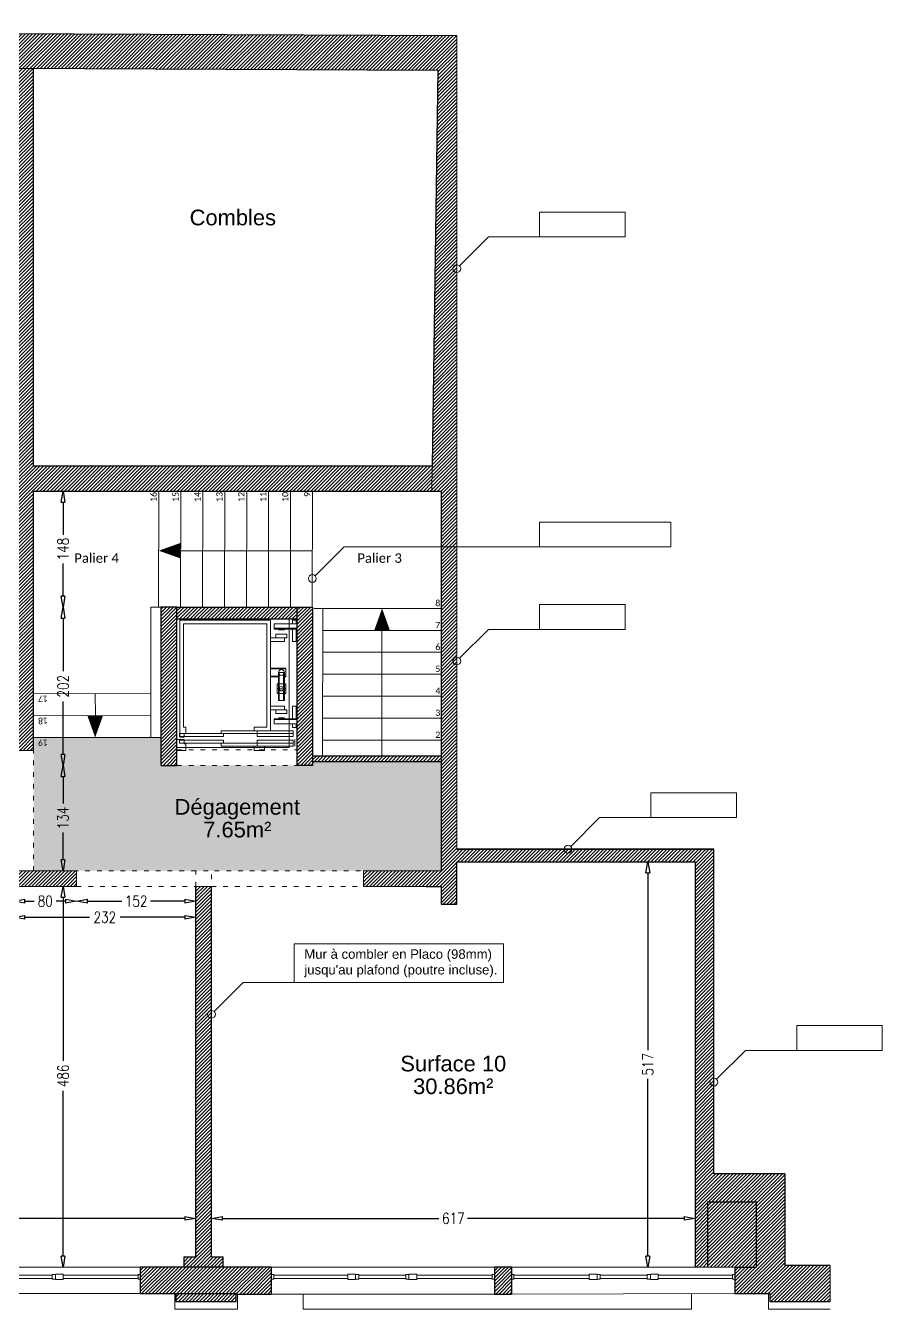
# Model space of a CAD drawing. Header units: millimetres. Extents: x -14819 to 43195, y -10328 to 20814.
# Drawn here: x 8700 to 9793, y 9165 to 10803 of the extents above; entities that cross this region are included whole.
import ezdxf
from ezdxf.enums import TextEntityAlignment as Align

# ---------------------------------------------------------------- set-up
doc = ezdxf.new("R2010")
doc.units = ezdxf.units.MM
doc.header["$PDMODE"] = 3
doc.linetypes.add('ACAD_ISO03W100', pattern=[30, 12, -18])
doc.linetypes.add('Chemin', pattern=[0.5, 0.3, -0.2])
for name, color, linetype, lineweight in [('-SOCNA- Fer- Coffrage', 173, 'Continuous', 25), ('00 - Mise en Sécurité', 30, 'Continuous', 13), ('01 - Gros Oeuvre', 7, 'Continuous', 25), ('05 - Menuiserie', 150, 'Continuous', 5), ('41 - Côtes Intérieures', 71, 'Continuous', 9), ('50 - Signes', 12, 'Continuous', 9), ('59 - TxT', 120, 'Continuous', 0), ('_Texte', 7, 'Continuous', 15), ('Escalier', 8, 'Continuous', 18), ('Lignes', 92, 'Continuous', 9), ('Mur_coupe', 7, 'Continuous', 25), ('Mur_projeté', 8, 'ACAD_ISO03W100', 18), ('Mur_vu', 8, 'Continuous', 18)]:
    doc.layers.add(name, color=color, linetype=linetype, lineweight=lineweight)
doc.layers.add('10 - Hachures', color=7, linetype='Continuous', lineweight=18, true_color=0x646464)
doc.layers.add('90 - Pantone 01', color=7, linetype='Continuous', lineweight=0, true_color=0xefecd6, transparency=0.5)
doc.layers.add('_mur_fantome', color=2, linetype='Continuous', lineweight=0, plot=False)
doc.styles.add('CR_Cot', font='simplex.shx', dxfattribs={"width": 0.8})
doc.styles.add('Legend', font='calibri.ttf')
doc.styles.get("Standard").update_dxf_attribs({"font": 'arial.ttf'})
doc.dimstyles.get("Standard").update_dxf_attribs({"dimtxt": 14, "dimasz": 14, "dimexe": 0.18, "dimexo": 0.0625, "dimgap": 5, "dimtad": 0, "dimtoh": 1, "dimdec": 0, "dimzin": 0, "dimdsep": 46, "dimtxsty": 'CR_Cot', "dimblk": 'CLOSEDBLANK', "dimcen": 0, "dimse1": 1, "dimse2": 1, "dimadec": 0, "dimazin": 0, "dimtfac": 1, "dimtdec": 0, "dimtofl": 0, "dimtmove": 0, "dimatfit": 3, "dimfxl": 1, "dimtolj": 1, "dimtzin": 0, "dimarcsym": 0})
pattern_1 = [(45, (-9186.303, 2754.1285), (-2.24506403, 2.24506403), [])]

# ---------------------------------------------------------------- blocks, each defined once
blk = doc.blocks.new('_ClosedBlank')
at = {"color": 0, "linetype": 'ByBlock', "lineweight": -2}
for p, q in [((-1, 0.17), (0, 0)), ((-1, 0.17), (-1, -0.17)), ((0, 0), (-1, -0.17))]:
    blk.add_line(p, q, dxfattribs=at)
blk = doc.blocks.new('*D762')
at = {"layer": '41 - Côtes Intérieures', "color": 0, "lineweight": -2, "transparency": 16777216}
for p, q in [((8183.6, 9281.1), (8524.1, 9281.1)), ((8903.5, 9281.1), (8562.9, 9281.1))]:
    blk.add_line(p, q, dxfattribs=at)
at = {"layer": 'Defpoints', "color": 0, "transparency": 16777216}
for p in [(8917.5, 9281.1), (8917.5, 9263.4), (8169.6, 9219)]:
    blk.add_point(p, dxfattribs=at)
at = {"layer": '41 - Côtes Intérieures', "color": 0, "lineweight": -2, "transparency": 16777216, "xscale": 14, "yscale": 14, "zscale": 14, "rotation": 180}
blk.add_blockref('_ClosedBlank', (8169.6, 9281.1), dxfattribs=at)
at = {"layer": '41 - Côtes Intérieures', "color": 0, "lineweight": -2, "transparency": 16777216, "xscale": 14, "yscale": 14, "zscale": 14}
blk.add_blockref('_ClosedBlank', (8917.5, 9281.1), dxfattribs=at)
at = {"layer": '41 - Côtes Intérieures', "color": 0, "transparency": 16777216, "insert": (8543.5, 9281.1), "char_height": 14, "attachment_point": 5, "style": 'CR_Cot'}
blk.add_mtext('\\A1;748', dxfattribs=at)
blk = doc.blocks.new('*D763')
at = {"layer": '41 - Côtes Intérieures', "color": 0, "lineweight": -2, "transparency": 16777216}
for p, q in [((8951.5, 9281.1), (9227.6, 9281.1)), ((9540.5, 9281.1), (9264.3, 9281.1))]:
    blk.add_line(p, q, dxfattribs=at)
at = {"layer": 'Defpoints', "color": 0, "transparency": 16777216}
for p in [(9554.5, 9281.1), (8937.5, 9232), (9554.5, 9232)]:
    blk.add_point(p, dxfattribs=at)
at = {"layer": '41 - Côtes Intérieures', "color": 0, "lineweight": -2, "transparency": 16777216, "xscale": 14, "yscale": 14, "zscale": 14, "rotation": 180}
blk.add_blockref('_ClosedBlank', (8937.5, 9281.1), dxfattribs=at)
at = {"layer": '41 - Côtes Intérieures', "color": 0, "lineweight": -2, "transparency": 16777216, "xscale": 14, "yscale": 14, "zscale": 14}
blk.add_blockref('_ClosedBlank', (9554.5, 9281.1), dxfattribs=at)
at = {"layer": '41 - Côtes Intérieures', "color": 0, "transparency": 16777216, "insert": (9246, 9281.1), "char_height": 14, "attachment_point": 5, "style": 'CR_Cot'}
blk.add_mtext('\\A1;617', dxfattribs=at)
blk = doc.blocks.new('*D862')
at = {"layer": '41 - Côtes Intérieures', "color": 0, "lineweight": -2, "transparency": 16777216}
for p, q in [((8748.2, 9690.8), (8748.2, 9482)), ((8748.2, 9233), (8748.2, 9443.8))]:
    blk.add_line(p, q, dxfattribs=at)
at = {"layer": 'Defpoints', "color": 0, "transparency": 16777216}
for p in [(8748.2, 9704.8), (8787.9, 9704.8), (8772.9, 9219)]:
    blk.add_point(p, dxfattribs=at)
at = {"layer": '41 - Côtes Intérieures', "color": 0, "lineweight": -2, "transparency": 16777216, "xscale": 14, "yscale": 14, "zscale": 14}
for p, rotation in [((8748.2, 9704.8), 90), ((8748.2, 9219), 270)]:
    blk.add_blockref('_ClosedBlank', p, dxfattribs=dict(at, rotation=rotation))
at = {"layer": '41 - Côtes Intérieures', "color": 0, "transparency": 16777216, "insert": (8748.2, 9462.9), "char_height": 14, "attachment_point": 5, "rotation": 90, "style": 'CR_Cot'}
blk.add_mtext('\\A1;486', dxfattribs=at)
blk = doc.blocks.new('*D881')
at = {"layer": '41 - Côtes Intérieures', "color": 0, "lineweight": -2, "transparency": 16777216}
for p, q in [((8699.4, 9665.4), (8782, 9665.4)), ((8903.5, 9665.4), (8820.8, 9665.4))]:
    blk.add_line(p, q, dxfattribs=at)
at = {"layer": 'Defpoints', "color": 0, "transparency": 16777216}
for p in [(8685.4, 9704.8), (8917.5, 9704.8), (8917.5, 9665.4)]:
    blk.add_point(p, dxfattribs=at)
at = {"layer": '41 - Côtes Intérieures', "color": 0, "lineweight": -2, "transparency": 16777216, "xscale": 14, "yscale": 14, "zscale": 14, "rotation": 180}
blk.add_blockref('_ClosedBlank', (8685.4, 9665.4), dxfattribs=at)
at = {"layer": '41 - Côtes Intérieures', "color": 0, "lineweight": -2, "transparency": 16777216, "xscale": 14, "yscale": 14, "zscale": 14}
blk.add_blockref('_ClosedBlank', (8917.5, 9665.4), dxfattribs=at)
at = {"layer": '41 - Côtes Intérieures', "color": 0, "transparency": 16777216, "insert": (8801.4, 9665.4), "char_height": 14, "attachment_point": 5, "style": 'CR_Cot'}
blk.add_mtext('\\A1;232', dxfattribs=at)
blk = doc.blocks.new('*D885')
at = {"layer": '41 - Côtes Intérieures', "color": 0, "lineweight": -2, "transparency": 16777216}
for p, q in [((8699.4, 9685.9), (8711.4, 9685.9)), ((8751.4, 9685.9), (8739.5, 9685.9))]:
    blk.add_line(p, q, dxfattribs=at)
at = {"layer": 'Defpoints', "color": 0, "transparency": 16777216}
for p in [(8685.4, 9704.8), (8765.4, 9704.8), (8765.4, 9685.9)]:
    blk.add_point(p, dxfattribs=at)
at = {"layer": '41 - Côtes Intérieures', "color": 0, "lineweight": -2, "transparency": 16777216, "xscale": 14, "yscale": 14, "zscale": 14, "rotation": 180}
blk.add_blockref('_ClosedBlank', (8685.4, 9685.9), dxfattribs=at)
at = {"layer": '41 - Côtes Intérieures', "color": 0, "lineweight": -2, "transparency": 16777216, "xscale": 14, "yscale": 14, "zscale": 14}
blk.add_blockref('_ClosedBlank', (8765.4, 9685.9), dxfattribs=at)
at = {"layer": '41 - Côtes Intérieures', "color": 0, "transparency": 16777216, "insert": (8725.4, 9685.9), "char_height": 14, "attachment_point": 5, "style": 'CR_Cot'}
blk.add_mtext('\\A1;80', dxfattribs=at)
blk = doc.blocks.new('*D886')
at = {"layer": '41 - Côtes Intérieures', "color": 0, "lineweight": -2, "transparency": 16777216}
for p, q in [((8779.4, 9685.9), (8823.1, 9685.9)), ((8903.5, 9685.9), (8859.8, 9685.9))]:
    blk.add_line(p, q, dxfattribs=at)
at = {"layer": 'Defpoints', "color": 0, "transparency": 16777216}
for p in [(8765.4, 9704.8), (8917.5, 9704.8), (8917.5, 9685.9)]:
    blk.add_point(p, dxfattribs=at)
at = {"layer": '41 - Côtes Intérieures', "color": 0, "lineweight": -2, "transparency": 16777216, "xscale": 14, "yscale": 14, "zscale": 14, "rotation": 180}
blk.add_blockref('_ClosedBlank', (8765.4, 9685.9), dxfattribs=at)
at = {"layer": '41 - Côtes Intérieures', "color": 0, "lineweight": -2, "transparency": 16777216, "xscale": 14, "yscale": 14, "zscale": 14}
blk.add_blockref('_ClosedBlank', (8917.5, 9685.9), dxfattribs=at)
at = {"layer": '41 - Côtes Intérieures', "color": 0, "transparency": 16777216, "insert": (8841.4, 9685.9), "char_height": 14, "attachment_point": 5, "style": 'CR_Cot'}
blk.add_mtext('\\A1;152', dxfattribs=at)
blk = doc.blocks.new('*D894')
at = {"layer": '41 - Côtes Intérieures', "color": 0, "lineweight": -2, "transparency": 16777216}
for p, q in [((8748.2, 10047.2), (8748.2, 9979.6)), ((8748.2, 9873.2), (8748.2, 9940.8))]:
    blk.add_line(p, q, dxfattribs=at)
at = {"layer": 'Defpoints', "color": 0, "transparency": 16777216}
for p in [(8773.8, 10061.2, 195), (8748.2, 9859.2), (8773.8, 9859.2, 195)]:
    blk.add_point(p, dxfattribs=at)
at = {"layer": '41 - Côtes Intérieures', "color": 0, "lineweight": -2, "transparency": 16777216, "xscale": 14, "yscale": 14, "zscale": 14}
for p, rotation in [((8748.2, 10061.2), 90), ((8748.2, 9859.2), 270)]:
    blk.add_blockref('_ClosedBlank', p, dxfattribs=dict(at, rotation=rotation))
at = {"layer": '41 - Côtes Intérieures', "color": 0, "transparency": 16777216, "insert": (8748.2, 9960.2), "char_height": 14, "attachment_point": 5, "rotation": 90, "style": 'CR_Cot'}
blk.add_mtext('\\A1;202', dxfattribs=at)
blk = doc.blocks.new('*D895')
at = {"layer": '41 - Côtes Intérieures', "color": 0, "lineweight": -2, "transparency": 16777216}
for p, q in [((8748.2, 10195.2), (8748.2, 10153.5)), ((8748.2, 10075.2), (8748.2, 10116.8))]:
    blk.add_line(p, q, dxfattribs=at)
at = {"layer": 'Defpoints', "color": 0, "transparency": 16777216}
for p in [(8748.2, 10209.2), (8774.3, 10209.2, 18631.4), (8773.8, 10061.2, 195)]:
    blk.add_point(p, dxfattribs=at)
at = {"layer": '41 - Côtes Intérieures', "color": 0, "lineweight": -2, "transparency": 16777216, "xscale": 14, "yscale": 14, "zscale": 14}
for p, rotation in [((8748.2, 10209.2), 90), ((8748.2, 10061.2), 270)]:
    blk.add_blockref('_ClosedBlank', p, dxfattribs=dict(at, rotation=rotation))
at = {"layer": '41 - Côtes Intérieures', "color": 0, "transparency": 16777216, "insert": (8748.2, 10135.2), "char_height": 14, "attachment_point": 5, "rotation": 90, "style": 'CR_Cot'}
blk.add_mtext('\\A1;148', dxfattribs=at)
blk = doc.blocks.new('*D897')
at = {"layer": '41 - Côtes Intérieures', "color": 0, "lineweight": -2, "transparency": 16777216}
for p, q in [((9494.2, 9722.1), (9494.2, 9495.9)), ((9494.2, 9233), (9494.2, 9459.2))]:
    blk.add_line(p, q, dxfattribs=at)
at = {"layer": 'Defpoints', "color": 0, "transparency": 16777216}
for p in [(9494.2, 9736.1), (9554.5, 9736.1), (9554.5, 9219)]:
    blk.add_point(p, dxfattribs=at)
at = {"layer": '41 - Côtes Intérieures', "color": 0, "lineweight": -2, "transparency": 16777216, "xscale": 14, "yscale": 14, "zscale": 14}
for p, rotation in [((9494.2, 9736.1), 90), ((9494.2, 9219), 270)]:
    blk.add_blockref('_ClosedBlank', p, dxfattribs=dict(at, rotation=rotation))
at = {"layer": '41 - Côtes Intérieures', "color": 0, "transparency": 16777216, "insert": (9494.2, 9477.6), "char_height": 14, "attachment_point": 5, "rotation": 90, "style": 'CR_Cot'}
blk.add_mtext('\\A1;517', dxfattribs=at)
blk = doc.blocks.new('*D900')
at = {"layer": '41 - Côtes Intérieures', "color": 0, "lineweight": -2, "transparency": 16777216}
for p, q in [((8748.2, 9845.2), (8748.2, 9810.6)), ((8748.2, 9738.8), (8748.2, 9773.4))]:
    blk.add_line(p, q, dxfattribs=at)
at = {"layer": 'Defpoints', "color": 0, "transparency": 16777216}
for p in [(8773.8, 9859.2, 195), (8748.2, 9724.8), (8765.4, 9724.8, -195)]:
    blk.add_point(p, dxfattribs=at)
at = {"layer": '41 - Côtes Intérieures', "color": 0, "lineweight": -2, "transparency": 16777216, "xscale": 14, "yscale": 14, "zscale": 14}
for p, rotation in [((8748.2, 9859.2), 90), ((8748.2, 9724.8), 270)]:
    blk.add_blockref('_ClosedBlank', p, dxfattribs=dict(at, rotation=rotation))
at = {"layer": '41 - Côtes Intérieures', "color": 0, "transparency": 16777216, "insert": (8748.2, 9792), "char_height": 14, "attachment_point": 5, "rotation": 90, "style": 'CR_Cot'}
blk.add_mtext('\\A1;134', dxfattribs=at)

msp = doc.modelspace()

# ---------------------------------------------------------------- hatches: boundary and pattern name
at = {"layer": '10 - Hachures', "lineweight": 18}
h = msp.add_hatch(dxfattribs=at)
h.set_pattern_fill('ANSI31', color=256)
h.paths.add_polyline_path([(6537.4, 10803.15), (6605.48, 10758.82), (9226.44, 10746.19), (9218.96, 10240.83), (9218.66, 10209.17), (9230.44, 10209.17), (9230.44, 9724.78), (9131.36, 9724.78), (9131.36, 9704.78), (9250.26, 9704.78), (9250.44, 9732.23), (9250.44, 9752.23), (9250.44, 10790.01)])
h = msp.add_hatch(dxfattribs=at)
h.set_pattern_fill('ANSI31', color=256)
h.paths.add_polyline_path([(8937.46, 9704.78), (8917.46, 9704.78), (8917.46, 9232.03), (8902.46, 9232.03), (8902.46, 9219.03), (8952.46, 9219.03), (8952.46, 9232.03), (8937.46, 9232.03)])
h.paths.add_polyline_path([(8685.44, 9878.28), (8710.44, 9878.28), (8710.44, 10209.17), (9218.66, 10209.17), (9218.96, 10240.83), (8710.44, 10240.83), (8710.44, 10748.65), (8685.44, 10748.8)])
h.paths.add_polyline_path([(8715.44, 9724.78), (8685.44, 9724.52), (8685.44, 9704.78), (8765.44, 9704.78), (8765.44, 9724.78)])
h = msp.add_hatch(dxfattribs=at)
h.set_pattern_fill('ANSI31', color=256)
h.paths.add_polyline_path([(9046.44, 10061.16), (9046.44, 9859.16), (9066.44, 9859.16), (9066.44, 10061.16)])
h.paths.add_polyline_path([(8893.44, 9859.16), (8893.44, 10061.16), (8873.44, 10061.16), (8873.44, 9859.16)])
h = msp.add_hatch(dxfattribs=at)
h.set_pattern_fill('ANSI31', color=256)
h.paths.add_polyline_path([(9046.44, 10061.16), (8893.44, 10061.16), (8893.44, 10047.81), (9046.44, 10047.81)])
h.paths.add_polyline_path([(9046.44, 10047.81), (8893.44, 10047.81), (8893.44, 10046.16), (9036.44, 10046.16), (9046.44, 10046.16)])
h = msp.add_hatch(dxfattribs=at)
h.set_pattern_fill('ANSI31', color=256)
h.set_pattern_definition([(45, (41.0176, -3.266), (-2.245064, 2.245064), [])])
h.paths.add_polyline_path([(9230.44, 9871.16), (9080.17, 9871.16), (9080.17, 9871.15), (9066.44, 9871.15), (9066.44, 9864.16), (9230.44, 9864.16)])
h = msp.add_hatch(dxfattribs=at)
h.set_pattern_fill('ANSI31', color=256)
h.paths.add_polyline_path([(9250.44, 9752.23), (9250.44, 9736.09), (9554.46, 9736.09), (9554.46, 9219.03), (9570.46, 9219.03), (9570.46, 9302.01), (9632.83, 9302.01), (9632.83, 9219.03), (9604.99, 9219.03), (9605.05, 9185.03), (9649.73, 9185.03), (9649.73, 9175.03), (9726.73, 9175.03), (9726.73, 9221.03), (9668.83, 9221.03), (9668.83, 9338.01), (9578.46, 9338.01), (9578.46, 9752.23)])
h = msp.add_hatch(dxfattribs=at)
h.set_pattern_fill('ANSI31', color=256)
h.paths.add_polyline_path([(9230.44, 9704.78), (9250.44, 9704.78), (9250.44, 9682.17), (9230.44, 9682.17)])
h = msp.add_hatch(dxfattribs=at)
h.set_pattern_fill('ANSI31', color=256)
h.paths.add_polyline_path([(9632.83, 9302.01), (9570.46, 9302.01), (9570.46, 9219.03), (9632.83, 9219.03)])
h = msp.add_hatch(dxfattribs=at)
h.set_pattern_fill('ANSI31', color=256)
h.paths.add_polyline_path([(8208.6, 9185.03), (8253.34, 9185.03), (8253.34, 9219.03), (8084.75, 9219.03), (8084.75, 9185.03), (8131.6, 9184.53), (8131.6, 9185.03)])
h.paths.add_polyline_path([(8846.93, 9219.03), (8846.93, 9185.03), (8892.09, 9185.03), (8969.09, 9185.03), (9013.83, 9184.53), (9013.83, 9219.03)])
at = {"layer": '10 - Hachures'}
h = msp.add_hatch(dxfattribs=at)
h.set_pattern_fill('ANSI31', color=256, style=0)
h.set_pattern_definition(pattern_1)
h.paths.add_polyline_path([(8539.34, 9219.03), (8539.34, 9185.03), (8561.34, 9185.03), (8561.34, 9219.03)])
h.paths.add_polyline_path([(9320.41, 9219.03), (9298.41, 9219.03), (9298.41, 9184.53), (9320.41, 9184.53), (9320.41, 9205.03)])
h = msp.add_hatch(dxfattribs=at)
h.set_pattern_fill('ANSI31', color=256, style=0)
h.set_pattern_definition(pattern_1)
h.paths.add_polyline_path([(8892.09, 9185.03), (8892.09, 9175.03), (8969.09, 9175.03), (8969.09, 9185.03)], flags=0)
at = {"layer": '90 - Pantone 01'}
h = msp.add_hatch(color=256, dxfattribs=at)
h.dxf.hatch_style = 1
h.paths.add_polyline_path([(8710.44, 9894.91), (8710.44, 9724.78), (9230.44, 9724.78), (9230.44, 9864.16), (9066.44, 9864.16), (9066.44, 9859.16), (8873.44, 9859.16), (8873.44, 9894.61)])

# ---------------------------------------------------------------- linework, layer by layer
at = {"layer": '-SOCNA- Fer- Coffrage', "color": 4, "ltscale": 1.5}
for p, q in [((8873.44, 9859.16, 195), (8873.44, 10061.16, 195)), ((8893.44, 10061.16, 195), (8873.44, 10061.16, 195)), ((8893.44, 9859.16, 195), (8893.44, 10061.16, 195)), ((9046.44, 10061.16, 195), (9046.44, 9859.16, 195)), ((9046.44, 10061.16, 195), (9066.44, 10061.16, 195)), ((9066.44, 10061.16, 195), (9066.44, 9859.16, 195)), ((8873.44, 9859.16, 195), (8893.44, 9859.16, 195)), ((9066.44, 9859.16, 195), (9046.44, 9859.16, 195))]:
    msp.add_line(p, q, dxfattribs=at)
at = {"layer": '-SOCNA- Fer- Coffrage', "color": 2, "ltscale": 1.5}
for p, q in [((8893.44, 10061.16, 195), (9046.44, 10061.16, 195)), ((8893.44, 10046.16, 195), (9046.44, 10046.16, 195))]:
    msp.add_line(p, q, dxfattribs=at)
at = {"layer": '00 - Mise en Sécurité'}
for points, elevation in [([(9465.33, 10565.21), (9356.12, 10565.21), (9356.12, 10533.53), (9465.33, 10533.53)], 195), ([(9523.57, 10169.7), (9356.12, 10169.7), (9356.12, 10138.01), (9523.57, 10138.01)], -169.1), ([(9465.33, 10064.42), (9356.12, 10064.42), (9356.12, 10032.73), (9465.33, 10032.73)], 195), ([(9607.19, 9824.31), (9497.98, 9824.31), (9497.98, 9792.62), (9607.19, 9792.62)], 195), ([(9793.34, 9527.1), (9684.14, 9527.1), (9684.14, 9495.41), (9793.34, 9495.41)], 195)]:
    msp.add_lwpolyline(points, close=True, dxfattribs=dict(at, elevation=elevation))
at = {"layer": '00 - Mise en Sécurité', "linetype": 'Continuous'}
for points, elevation in [([(9290.84, 10533.53), (9253.98, 10496.67)], 195), ([(9356.12, 10533.53), (9290.84, 10533.53)], 195), ([(9106.56, 10138.01), (9069.7, 10101.15)], -169.1), ([(9171.84, 10138.01), (9106.56, 10138.01)], -169.1), ([(9290.84, 10032.73), (9253.98, 9995.87)], 195), ([(9290.84, 10032.73), (9253.98, 9995.87)], 195), ([(9356.12, 10032.73), (9290.84, 10032.73)], 195), ([(9356.12, 10032.73), (9290.84, 10032.73)], 195), ([(9432.7, 9792.62), (9395.84, 9755.76)], 195), ([(9432.7, 9792.62), (9395.84, 9755.76)], 195), ([(9497.98, 9792.62), (9432.7, 9792.62)], 195), ([(9497.98, 9792.62), (9432.7, 9792.62)], 195), ([(9618.85, 9495.41), (9581.99, 9458.56)], 195), ([(9618.85, 9495.41), (9581.99, 9458.56)], 195), ([(9684.14, 9495.41), (9618.85, 9495.41)], 195), ([(9684.14, 9495.41), (9618.85, 9495.41)], 195)]:
    msp.add_lwpolyline(points, dxfattribs=dict(at, elevation=elevation))
at = {"layer": '00 - Mise en Sécurité', "elevation": -169.1}
msp.add_lwpolyline([(9171.84, 10138.01), (9356.12, 10138.01)], dxfattribs=at)
at = {"layer": '00 - Mise en Sécurité'}
msp.add_lwpolyline([(9309.89, 9631.26), (9043.14, 9631.26), (9043.14, 9581.93), (9309.89, 9581.93)], close=True, dxfattribs=at)
at = {"layer": '00 - Mise en Sécurité', "linetype": 'Continuous'}
for points in [[(8977.85, 9581.93), (8940.99, 9545.07)], [(9043.14, 9581.93), (8977.85, 9581.93)]]:
    msp.add_lwpolyline(points, dxfattribs=at)
for centre in [(9250.44, 10493.13, 195), (9066.17, 10097.62, -169.1), (9250.44, 9992.33, 195), (9250.44, 9992.33, 195), (9392.3, 9752.23, 195), (9392.3, 9752.23, 195), (8937.46, 9541.53), (9578.46, 9455.02, 195), (9578.46, 9455.02, 195)]:
    msp.add_circle(centre, 5, dxfattribs=at)
at = {"layer": '01 - Gros Oeuvre'}
for p, q in [((8710.44, 10240.83, 27069.8), (8710.44, 10432.61, 26582.3)), ((8710.44, 9878.28, 27069.8), (8710.44, 10209.17, -266.6)), ((9320.41, 9219.03, 195), (9298.41, 9219.03, 195)), ((9298.41, 9219.03, 195), (9298.41, 9184.53, 195)), ((8892.09, 9184.53, 195), (8892.09, 9185.03, 195)), ((8892.09, 9185.03, 195), (8892.09, 9175.03, 195)), ((8892.09, 9185.03, 195), (8969.09, 9185.03, 195)), ((8892.09, 9175.03, 195), (8969.09, 9175.03, 195)), ((8969.09, 9184.53, 195), (8969.09, 9185.03, 195)), ((8969.09, 9175.03, 195), (8969.09, 9185.03, 195)), ((8969.09, 9184.53, 195), (9013.83, 9184.53, 195)), ((9298.41, 9184.53, 195), (9320.41, 9184.53, 195)), ((9604.99, 9185.03, 195), (9649.73, 9185.03, 195)), ((9649.73, 9185.03, 195), (9649.73, 9175.03, 195)), ((9649.73, 9175.03, 195), (9726.73, 9175.03, 195))]:
    msp.add_line(p, q, dxfattribs=at)
at = {"layer": '05 - Menuiserie'}
for p, q in [((8674.34, 9208.53, 195), (8734.34, 9208.53, 195)), ((8734.34, 9208.53, 195), (8734.34, 9204.53, 195)), ((8748.34, 9208.53, 195), (8843.93, 9208.53, 195)), ((8748.34, 9208.53, 195), (8748.34, 9204.53, 195)), ((8846.93, 9209.53, 195), (8843.93, 9209.53, 195)), ((8843.93, 9209.53, 195), (8843.93, 9203.53, 195)), ((8843.93, 9208.53, 195), (8843.93, 9204.53, 195)), ((8846.93, 9209.53, 195), (8846.93, 9203.53, 195)), ((9016.83, 9208.53, 195), (9111.41, 9208.53, 195)), ((9016.83, 9208.53, 195), (9016.83, 9204.53, 195)), ((9111.41, 9208.53, 195), (9111.41, 9204.53, 195)), ((9125.41, 9208.53, 195), (9185.41, 9208.53, 195)), ((9125.41, 9208.53, 195), (9125.41, 9204.53, 195)), ((9185.41, 9208.53, 195), (9185.41, 9204.53, 195)), ((9199.41, 9208.53, 195), (9295.41, 9208.53, 195)), ((9199.41, 9208.53, 195), (9199.41, 9204.53, 195)), ((9298.41, 9209.53, 195), (9295.41, 9209.53, 195)), ((9295.41, 9209.53, 195), (9295.41, 9203.53, 195)), ((9295.41, 9208.53, 195), (9295.41, 9204.53, 195)), ((9298.41, 9209.53, 195), (9298.41, 9203.53, 195)), ((9323.41, 9208.53, 195), (9419.41, 9208.53, 195)), ((9323.41, 9208.53, 195), (9323.41, 9204.53, 195)), ((9419.41, 9208.53, 195), (9419.41, 9204.53, 195)), ((9433.41, 9208.53, 195), (9493.41, 9208.53, 195)), ((9433.41, 9208.53, 195), (9433.41, 9204.53, 195)), ((9493.41, 9208.53, 195), (9493.41, 9204.53, 195)), ((9507.41, 9208.53, 195), (9601.99, 9208.53, 195)), ((9507.41, 9208.53, 195), (9507.41, 9204.53, 195)), ((9604.99, 9209.53, 195), (9601.99, 9209.53, 195)), ((9601.99, 9209.53, 195), (9601.99, 9203.53, 195)), ((9601.99, 9208.53, 195), (9601.99, 9204.53, 195)), ((9604.99, 9209.53, 195), (9604.99, 9203.53, 195)), ((8734.34, 9204.53, 195), (8674.34, 9204.53, 195)), ((8843.93, 9204.53, 195), (8748.34, 9204.53, 195)), ((8843.93, 9203.53, 195), (8846.93, 9203.53, 195)), ((9111.41, 9204.53, 195), (9016.83, 9204.53, 195)), ((9185.41, 9204.53, 195), (9125.41, 9204.53, 195)), ((9295.41, 9204.53, 195), (9199.41, 9204.53, 195)), ((9295.41, 9203.53, 195), (9298.41, 9203.53, 195)), ((9419.41, 9204.53, 195), (9323.41, 9204.53, 195)), ((9493.41, 9204.53, 195), (9433.41, 9204.53, 195)), ((9601.99, 9204.53, 195), (9507.41, 9204.53, 195)), ((9601.99, 9203.53, 195), (9604.99, 9203.53, 195))]:
    msp.add_line(p, q, dxfattribs=at)
at = {"layer": '05 - Menuiserie', "extrusion": (0, 0, -1)}
for p, q in [((8734.34, 9209.53, 195), (8738.34, 9209.53, 195)), ((8734.34, 9209.53, 195), (8734.34, 9203.53, 195)), ((8738.34, 9210.03, 195), (8748.34, 9210.03, 195)), ((8738.34, 9210.03, 195), (8738.34, 9203.03, 195)), ((8738.34, 9209.53, 195), (8738.34, 9203.53, 195)), ((8748.34, 9210.03, 195), (8748.34, 9203.03, 195)), ((9013.83, 9209.53, 195), (9016.83, 9209.53, 195)), ((9013.83, 9209.53, 195), (9013.83, 9203.53, 195)), ((9016.83, 9209.53, 195), (9016.83, 9203.53, 195)), ((9111.41, 9210.03, 195), (9121.41, 9210.03, 195)), ((9111.41, 9210.03, 195), (9111.41, 9203.03, 195)), ((9121.41, 9210.03, 195), (9121.41, 9203.03, 195)), ((9121.41, 9209.53, 195), (9125.41, 9209.53, 195)), ((9121.41, 9209.53, 195), (9121.41, 9203.53, 195)), ((9125.41, 9209.53, 195), (9125.41, 9203.53, 195)), ((9185.41, 9209.53, 195), (9189.41, 9209.53, 195)), ((9185.41, 9209.53, 195), (9185.41, 9203.53, 195)), ((9189.41, 9210.03, 195), (9199.41, 9210.03, 195)), ((9189.41, 9210.03, 195), (9189.41, 9203.03, 195)), ((9189.41, 9209.53, 195), (9189.41, 9203.53, 195)), ((9199.41, 9210.03, 195), (9199.41, 9203.03, 195)), ((9320.41, 9209.53, 195), (9323.41, 9209.53, 195)), ((9320.41, 9209.53, 195), (9320.41, 9203.53, 195)), ((9323.41, 9209.53, 195), (9323.41, 9203.53, 195)), ((9419.41, 9210.03, 195), (9429.41, 9210.03, 195)), ((9419.41, 9210.03, 195), (9419.41, 9203.03, 195)), ((9429.41, 9210.03, 195), (9429.41, 9203.03, 195)), ((9429.41, 9209.53, 195), (9433.41, 9209.53, 195)), ((9429.41, 9209.53, 195), (9429.41, 9203.53, 195)), ((9433.41, 9209.53, 195), (9433.41, 9203.53, 195)), ((9493.41, 9209.53, 195), (9497.41, 9209.53, 195)), ((9493.41, 9209.53, 195), (9493.41, 9203.53, 195)), ((9497.41, 9210.03, 195), (9507.41, 9210.03, 195)), ((9497.41, 9210.03, 195), (9497.41, 9203.03, 195)), ((9497.41, 9209.53, 195), (9497.41, 9203.53, 195)), ((9507.41, 9210.03, 195), (9507.41, 9203.03, 195)), ((8738.34, 9203.53, 195), (8734.34, 9203.53, 195)), ((8748.34, 9203.03, 195), (8738.34, 9203.03, 195)), ((9016.83, 9203.53, 195), (9013.83, 9203.53, 195)), ((9121.41, 9203.03, 195), (9111.41, 9203.03, 195)), ((9125.41, 9203.53, 195), (9121.41, 9203.53, 195)), ((9189.41, 9203.53, 195), (9185.41, 9203.53, 195)), ((9199.41, 9203.03, 195), (9189.41, 9203.03, 195)), ((9323.41, 9203.53, 195), (9320.41, 9203.53, 195)), ((9429.41, 9203.03, 195), (9419.41, 9203.03, 195)), ((9433.41, 9203.53, 195), (9429.41, 9203.53, 195)), ((9497.41, 9203.53, 195), (9493.41, 9203.53, 195)), ((9507.41, 9203.03, 195), (9497.41, 9203.03, 195))]:
    msp.add_line(p, q, dxfattribs=at)
at = {"layer": '10 - Hachures', "lineweight": 18}
msp.add_lwpolyline([(9218.96, 10240.83), (9218.66, 10209.17)], dxfattribs=at)
at = {"layer": '50 - Signes'}
for p, q in [((9040.82, 10044.41, 195), (9046.44, 10044.41, 195)), ((9040.82, 10039.73, 195), (9040.82, 10044.41, 195)), ((9045.5, 10039.73, 195), (9045.5, 10044.41, 195)), ((9046.44, 10039.73, 195), (9017.38, 10039.73, 195)), ((9017.38, 10039.73, 195), (9017.38, 10033.16, 195)), ((9046.44, 10034.1, 195), (9017.38, 10034.1, 195)), ((9046.44, 10033.16, 195), (9017.38, 10033.16, 195)), ((9030.46, 10032.23, 195), (9022.96, 10032.23, 195)), ((9040.82, 10017.23, 195), (9040.82, 10033.16, 195)), ((9045.5, 10017.23, 195), (9045.5, 10033.16, 195)), ((9040.82, 10017.23, 195), (9046.44, 10017.23, 195)), ((9032.33, 9983.41, 195), (9012.69, 9983.41, 195)), ((9032.33, 9982.48, 195), (9012.69, 9982.48, 195)), ((9022.96, 9942.16, 195), (9022.96, 9977.79, 195)), ((9030.46, 9977.79, 195), (9022.96, 9977.79, 195)), ((9023.9, 9942.16, 195), (9023.9, 9977.79, 195)), ((9029.52, 9942.16, 195), (9029.52, 9977.79, 195)), ((9030.46, 9942.16, 195), (9030.46, 9977.79, 195)), ((9032.33, 9983.41, 195), (9032.33, 9972.16, 195)), ((9022.96, 9973.1, 195), (9012.69, 9973.1, 195)), ((9022.96, 9972.16, 195), (9012.69, 9972.16, 195)), ((9021.08, 9963.12, 195), (9021.08, 9950.93, 195)), ((9021.08, 9963.12, 195), (9032.33, 9963.12, 195)), ((9032.33, 9973.1, 195), (9030.46, 9973.1, 195)), ((9032.33, 9972.16, 195), (9030.46, 9972.16, 195)), ((9032.33, 9963.12, 195), (9032.33, 9950.93, 195)), ((9021.08, 9957.02, 195), (9032.33, 9957.02, 195)), ((9021.08, 9950.93, 195), (9032.33, 9950.93, 195)), ((9026.71, 9942.16, 195), (9022.96, 9942.16, 195)), ((9026.71, 9942.16, 195), (9030.46, 9942.16, 195)), ((9040.82, 9934.66, 195), (9046.44, 9934.66, 195)), ((9040.82, 9934.66, 195), (9040.82, 9918.73, 195)), ((9045.5, 9934.66, 195), (9045.5, 9918.73, 195)), ((9046.44, 9918.73, 195), (9017.38, 9918.73, 195)), ((9017.38, 9912.16, 195), (9017.38, 9918.73, 195)), ((9046.44, 9917.79, 195), (9017.38, 9917.79, 195)), ((9046.44, 9912.16, 195), (9017.38, 9912.16, 195)), ((9030.46, 9919.66, 195), (9022.96, 9919.66, 195)), ((9040.82, 9912.16, 195), (9040.82, 9907.48, 195)), ((9045.5, 9912.16, 195), (9045.5, 9907.48, 195)), ((8897.19, 9895.04, 195), (8902.82, 9895.04, 195)), ((8902.82, 9895.04, 195), (8902.82, 9899.73, 195)), ((8902.82, 9899.73, 195), (8904.69, 9899.73, 195)), ((8904.69, 9908.16, 195), (8904.69, 9899.73, 195)), ((8992.07, 9908.16, 195), (8992.07, 9903.48, 195)), ((9040.82, 9907.48, 195), (9046.44, 9907.48, 195)), ((9043.63, 9892.23, 195), (9043.63, 9883.79, 195))]:
    msp.add_line(p, q, dxfattribs=at)
at = {"layer": '50 - Signes', "flags": 128}
for points, elevation in [([(8898.24, 10133.18, 20, 0, 0), (8870.24, 10133.17, 0, 0, 0)], -169.1), ([(9155.13, 10031.48, 20, 0, 0), (9155.12, 10059.48, 0, 0, 0)], 415.9), ([(8789.08, 9922.76, 20, 0, 0), (8789.09, 9894.76, 0, 0, 0)], 27069.8)]:
    msp.add_lwpolyline(points, format="xyseb", dxfattribs=dict(at, elevation=elevation))
for points, elevation in [([(9066.24, 10132.8), (8898.24, 10132.83)], -169.1), ([(9154.96, 10031.49), (9154.96, 9871.16)], 415.9), ([(8789.09, 9950.76), (8789.43, 9922.76)], 27069.8)]:
    msp.add_lwpolyline(points, dxfattribs=dict(at, elevation=elevation))
at = {"layer": '50 - Signes', "elevation": 195}
for points in [[(8893.44, 10046.16), (9036.44, 10046.16), (9036.44, 9881.79), (8893.44, 9881.79)], [(9019.68, 10026.6), (9033.74, 10026.6), (9033.74, 10021.91), (9019.68, 10021.91)], [(9012.69, 10021.91), (9030.46, 10021.91), (9030.46, 10017.23), (9012.69, 10017.23)], [(9012.69, 9929.98), (9030.46, 9929.98), (9030.46, 9934.66), (9012.69, 9934.66)], [(9019.68, 9925.29), (9033.74, 9925.29), (9033.74, 9929.98), (9019.68, 9929.98)], [(8896.75, 9899.73), (8952.69, 9899.73), (8952.69, 9895.98), (8896.75, 9895.98)], [(8949.88, 9903.48), (8995.82, 9903.48), (8995.82, 9899.73), (8949.88, 9899.73)], [(8995.82, 9903.48), (9041.75, 9903.48), (9041.75, 9899.73), (8995.82, 9899.73)], [(8995.82, 9899.73), (9041.75, 9899.73), (9041.75, 9895.98), (8995.82, 9895.98)], [(8896.75, 9887.54), (8952.69, 9887.54), (8952.69, 9891.29), (8896.75, 9891.29)], [(8949.88, 9883.79), (8995.82, 9883.79), (8995.82, 9887.54), (8949.88, 9887.54)], [(8992.07, 9883.79), (9005.19, 9883.79), (9005.19, 9878.16), (8992.07, 9878.16)], [(8995.82, 9887.54), (9041.75, 9887.54), (9041.75, 9891.29), (8995.82, 9891.29)], [(8995.82, 9883.79), (9041.75, 9883.79), (9041.75, 9887.54), (8995.82, 9887.54)]]:
    msp.add_lwpolyline(points, close=True, dxfattribs=at)
for points in [[(8897.19, 9895.04), (8897.19, 9903.48), (8897.19, 10044.41), (9012.69, 10044.41), (9012.69, 9903.48), (8992.07, 9903.48)], [(8904.69, 9908.16), (8901.88, 9908.16), (8901.88, 10039.73), (9008, 10039.73), (9008, 9908.16), (8992.07, 9908.16)], [(8902.82, 9892.23), (8902.82, 9886.6), (8904.69, 9886.6), (8904.69, 9878.16), (8893.44, 9878.16), (8893.44, 9892.23), (8902.82, 9892.23)]]:
    msp.add_lwpolyline(points, dxfattribs=at)
at = {"layer": '50 - Signes'}
for centre, radius in [((9026.71, 9977.79, 195), 3.75), ((9026.71, 9957.02, 195), 2.81)]:
    msp.add_circle(centre, radius, dxfattribs=at)
at = {"layer": '_mur_fantome'}
msp.add_line((9250.44, 10790.01, 195), (9250.44, 9752.23, 195), dxfattribs=at)
at = {"layer": 'Escalier', "flags": 128}
for points, elevation in [([(8870.38, 10209.17), (8870.1, 10061.16)], -169.1), ([(8898.38, 10209.17), (8898.1, 10061.16)], -169.1), ([(8926.38, 10209.17), (8926.1, 10061.16)], -169.1), ([(8954.38, 10209.17), (8954.1, 10061.16)], -169.1), ([(8982.38, 10209.17), (8982.1, 10061.16)], -169.1), ([(9010.38, 10209.17), (9010.1, 10061.16)], -169.1), ([(9038.38, 10209.17), (9038.1, 10061.16)], -169.1), ([(9066.38, 10209.17), (9066.1, 10061.16)], -169.1), ([(9068.57, 10059.47), (9230.44, 10059.5)], 415.9), ([(9079.47, 10031.47), (9230.45, 10031.5)], 415.9), ([(9079.42, 10003.47), (9230.45, 10003.5)], 415.9), ([(9079.37, 9975.47), (9230.45, 9975.5)], 415.9), ([(8710.44, 9950.91), (8860.31, 9950.61)], 27069.8), ([(9079.32, 9947.47), (9230.45, 9947.5)], 415.9), ([(8710.44, 9922.91), (8860.31, 9922.61)], 27069.8), ([(9079.26, 9919.47), (9230.45, 9919.5)], 415.9), ([(8710.44, 9894.91), (8860.31, 9894.61)], 27069.8), ([(9079.21, 9891.47), (9230.45, 9891.5)], 415.9)]:
    msp.add_lwpolyline(points, dxfattribs=dict(at, elevation=elevation))
at = {"layer": 'Escalier', "lineweight": 18, "elevation": -4129.68}
msp.add_lwpolyline([(8860.31, 9894.61), (8860.31, 10061.16), (8873.44, 10061.16), (8873.44, 10061.16)], dxfattribs=at)
at = {"layer": 'Escalier', "elevation": 27069.8}
msp.add_lwpolyline([(8860.31, 9894.61), (8873.44, 9894.61)], dxfattribs=at)
at = {"layer": 'Lignes', "color": 7}
msp.add_line((9726.73, 9221.03, 195), (9726.73, 9175.03, 195), dxfattribs=at)
at = {"layer": 'Mur_coupe'}
for p, q in [((9250.44, 10790.01, 195), (6537.4, 10803.15, 195)), ((8685.44, 10748.8, 40.25), (9226.44, 10746.19)), ((8710.44, 10432.61, 27069.8), (8710.44, 10748.65, 27069.8)), ((9226.44, 10746.19), (9218.96, 10240.83)), ((9218.96, 10240.83), (8710.44, 10240.83, 27069.8)), ((8710.44, 10209.17, 27069.8), (9230.44, 10209.17, 232.31)), ((9578.46, 9752.23, 195), (9250.44, 9752.23, 195)), ((9250.44, 9752.23, 195), (9578.46, 9752.23, 195)), ((9578.46, 9338.01, 195), (9578.46, 9752.23, 195)), ((9250.44, 9736.09, 195), (9554.46, 9736.09)), ((9250.44, 9682.17, 195), (9250.44, 9736.09, 195)), ((9554.46, 9736.09), (9554.46, 9302.01)), ((9211.36, 9704.78), (9230.44, 9704.78, 195)), ((9230.44, 9704.78, 195), (9230.44, 9682.17, 195)), ((9230.44, 9682.17, 195), (9250.44, 9682.17, 195)), ((9668.83, 9338.01, 195), (9578.46, 9338.01, 195)), ((9668.83, 9338.01, 195), (9668.83, 9221.03, 195)), ((9570.46, 9302.01), (9632.83, 9302.01, 195)), ((9632.83, 9219.03, 195), (9632.83, 9302.01, 195)), ((9013.83, 9219.03, 195), (8846.93, 9219.03, 195)), ((9013.83, 9219.03, 195), (9013.83, 9184.53, 195)), ((9320.41, 9219.03, 195), (9298.41, 9219.03, 195)), ((9298.41, 9219.03, 195), (9298.41, 9184.53, 195)), ((9320.41, 9219.03, 195), (9320.41, 9184.53, 195)), ((9604.99, 9219.03, 195), (9632.83, 9219.03, 195)), ((9604.99, 9219.03, 390), (9604.99, 9185.03, 195)), ((9726.73, 9221.03, 195), (9668.83, 9221.03, 195))]:
    msp.add_line(p, q, dxfattribs=at)
at = {"layer": 'Mur_coupe', "elevation": 195, "flags": 128}
msp.add_lwpolyline([(9230.44, 10209.17), (9230.44, 9724.78)], dxfattribs=at)
at = {"layer": 'Mur_coupe', "lineweight": 18, "elevation": 27069.8}
msp.add_lwpolyline([(8710.44, 9878.28), (8685.44, 9878.28)], dxfattribs=at)
at = {"layer": 'Mur_coupe'}
for points, elevation in [([(9066.44, 9871.16), (9230.44, 9871.16)], -26484.8), ([(9066.44, 9864.16), (9230.44, 9864.16)], -26484.8), ([(8846.93, 9185.03), (8846.93, 9219.03)], 195), ([(8846.93, 9185.03), (8892.09, 9185.03)], 195)]:
    msp.add_lwpolyline(points, dxfattribs=dict(at, elevation=elevation))
at = {"layer": 'Mur_coupe', "lineweight": 18}
for points in [[(8715.44, 9724.78), (8685.44, 9724.52)], [(8765.44, 9724.78), (8715.44, 9724.78)], [(8765.44, 9724.78), (8765.44, 9704.78)], [(9211.36, 9704.78), (9131.36, 9704.78), (9131.36, 9724.78), (9230.44, 9724.78)], [(8685.44, 9704.78), (8765.44, 9704.78)], [(8917.46, 9704.78), (8937.46, 9704.78)], [(9554.46, 9219.03), (9604.99, 9219.03)]]:
    msp.add_lwpolyline(points, dxfattribs=at)
at = {"layer": 'Mur_coupe', "flags": 128}
for points in [[(8917.46, 9232.03), (8917.46, 9704.78)], [(8937.46, 9232.03), (8937.46, 9704.78)], [(8902.46, 9232.03), (8917.46, 9232.03)], [(8902.46, 9219.03), (8902.46, 9232.03)], [(8937.46, 9232.03), (8952.46, 9232.03)], [(8952.46, 9219.03), (8952.46, 9232.03)]]:
    msp.add_lwpolyline(points, dxfattribs=at)
at = {"layer": 'Mur_coupe'}
for points in [[(9554.46, 9302.01), (9554.46, 9219.03)], [(9570.46, 9302.01), (9570.46, 9219.03)]]:
    msp.add_lwpolyline(points, dxfattribs=at)
at = {"layer": 'Mur_projeté', "ltscale": 0.5}
for p, q in [((8893.44, 9879.16, 195), (9046.44, 9879.16, 195)), ((8893.44, 9859.16, 195), (9046.44, 9859.16, 195))]:
    msp.add_line(p, q, dxfattribs=at)
at = {"layer": 'Mur_projeté', "ltscale": 0.5, "elevation": 27069.8, "flags": 128}
msp.add_lwpolyline([(8710.44, 9724.52), (8710.44, 9878.28)], dxfattribs=at)
at = {"layer": 'Mur_projeté', "ltscale": 0.5, "flags": 128}
for points in [[(8917.46, 9724.78), (8765.44, 9724.78)], [(8917.46, 9704.78), (8917.46, 9724.78), (8937.46, 9724.78), (8937.46, 9704.78)], [(8941.46, 9724.78), (9131.36, 9724.78)], [(8765.44, 9704.78), (8917.46, 9704.78)], [(8937.46, 9704.78), (9131.36, 9704.78)]]:
    msp.add_lwpolyline(points, dxfattribs=at)
at = {"layer": 'Mur_vu'}
for p, q in [((8561.34, 9219.03, 195), (8846.93, 9219.03, 195)), ((9013.83, 9219.03, 195), (9298.41, 9219.03, 195)), ((9013.83, 9219.03, 195), (9298.41, 9219.03, 195)), ((9320.41, 9219.03, 195), (9604.99, 9219.03, 195)), ((9320.41, 9219.03, 195), (9604.99, 9219.03, 195)), ((8561.34, 9185.03, 195), (8846.93, 9185.03, 195)), ((8890.59, 9184.53, 195), (8890.59, 9165.03, 195)), ((8970.59, 9165.03, 195), (8970.59, 9184.53, 195)), ((9054.34, 9184.53, 195), (9054.34, 9165.03, 195)), ((9549.78, 9184.53, 195), (9549.78, 9165.03, 195)), ((9648.23, 9184.57, 195), (9648.23, 9165.03, 195)), ((8970.59, 9165.03, 195), (8890.59, 9165.03, 195)), ((9293.48, 9165.03, 195), (9054.34, 9165.03, 195)), ((9549.78, 9165.03, 195), (9293.48, 9165.03, 195)), ((9726.73, 9165.03, 195), (9648.23, 9165.03, 195))]:
    msp.add_line(p, q, dxfattribs=at)
at = {"layer": 'Mur_vu', "elevation": 4350.58, "flags": 128}
msp.add_lwpolyline([(9079.52, 10059.58), (9079.16, 9871.15)], dxfattribs=at)
at = {"layer": 'Mur_vu', "lineweight": 18, "elevation": -26777.3}
msp.add_lwpolyline([(9080.17, 9871.15), (9066.44, 9871.15)], dxfattribs=at)
at = {"layer": 'Mur_vu', "elevation": 195}
for points in [[(9013.83, 9184.53), (9298.41, 9184.53)], [(9604.99, 9185.03), (9320.41, 9184.53)]]:
    msp.add_lwpolyline(points, dxfattribs=at)

# ---------------------------------------------------------------- texts
at = {"layer": '00 - Mise en Sécurité', "lineweight": 18, "insert": (9055.91, 9624.37, -16.7), "char_height": 12, "attachment_point": 1}
msp.add_mtext_dynamic_manual_height_columns("Mur à combler en Placo (98mm) jusqu'au plafond (poutre incluse).", width=260.0807, gutter_width=62.94, heights=[0], dxfattribs=at)
at = {"layer": '59 - TxT', "linetype": 'Continuous'}
msp.add_text('Combles', height=20, dxfattribs=at).set_placement((8964.7, 10558.38, 195), align=Align.MIDDLE_CENTER)
at = {"layer": '59 - TxT', "linetype": 'Chemin', "ltscale": 0.1, "style": 'Legend'}
for s, rotation, p in [('16', 90, (8867.57, 10208.06, -169.1)), ('15', 90, (8895.57, 10208.07, -169.1)), ('14', 90, (8923.57, 10208.08, -169.1)), ('13', 90, (8951.57, 10208.11, -169.1)), ('12', 90, (8979.57, 10208.11, -169.1)), ('11', 90, (9007.57, 10208.1, -169.1)), ('10', 90, (9035.57, 10208.11, -169.1)), ('9', 90, (9063.57, 10208.11, -169.1)), ('17', 180, (8716.27, 9948.09, 27069.8)), ('18', 180, (8716.28, 9920.09, 27069.8)), ('19', 180, (8716.28, 9892.09, 27069.8))]:
    msp.add_text(s, height=8, rotation=rotation, dxfattribs=at).set_placement(p, align=Align.RIGHT)
for s, p in [('8', (9229.34, 10062.31, 415.9)), ('7', (9229.35, 10034.31, 415.9)), ('6', (9229.36, 10006.31, 415.9)), ('5', (9229.39, 9978.31, 415.9)), ('4', (9229.39, 9950.31, 415.9)), ('3', (9229.38, 9922.31, 415.9)), ('2', (9229.39, 9894.31, 415.9))]:
    msp.add_text(s, height=8, dxfattribs=at).set_placement(p, align=Align.RIGHT)
at = {"layer": '59 - TxT', "linetype": 'Continuous'}
for s, p in [('Dégagement', (8970.44, 9796.25)), ('7.65m²', (8970.44, 9767.25)), ('Surface 10', (9245.96, 9468.67, 195)), ('30.86m²', (9245.96, 9439.67, 195))]:
    msp.add_text(s, height=20, dxfattribs=at).set_placement(p, align=Align.CENTER)
at = {"layer": '_Texte', "linetype": 'Chemin', "ltscale": 0.1, "style": 'Legend'}
for s, p in [('Palier 4', (8762.54, 10117.72, 195)), ('Palier 3', (9123.63, 10117.72, 195))]:
    msp.add_text(s, height=12, dxfattribs=at).set_placement(p)

# ---------------------------------------------------------------- dimensions: what is measured, and where the dimension line sits
at = {"layer": '41 - Côtes Intérieures'}
for base, p1, p2, picture, middle in [((8748.22, 10209.17, 195), (8773.84, 10061.16, 390), (8774.34, 10209.17, 18826.43), '*D895', (8748.22, 10135.16, 195)), ((8748.22, 9859.16, 195), (8773.84, 10061.16, 390), (8773.84, 9859.16, 390), '*D894', (8748.22, 9960.16, 195)), ((8748.22, 9724.78, 195), (8773.84, 9859.16, 390), (8765.44, 9724.78), '*D900', (8748.22, 9791.97, 195)), ((9494.22, 9736.09), (9554.46, 9219.03), (9554.46, 9736.09), '*D897', (9494.22, 9477.56))]:
    dim = msp.add_linear_dim(base=base, p1=p1, p2=p2, angle=90, dimstyle='Standard', dxfattribs=at)
    dim.commit()
    dim.dimension.update_dxf_attribs({"geometry": picture, "text_midpoint": middle})
for base, p1, p2, picture, middle in [((8917.46, 9665.41), (8685.44, 9704.78), (8917.46, 9704.78), '*D881', (8801.45, 9665.41)), ((8765.44, 9685.89), (8685.44, 9704.78), (8765.44, 9704.78), '*D885', (8725.44, 9685.89)), ((8917.46, 9685.89), (8765.44, 9704.78), (8917.46, 9704.78), '*D886', (8841.45, 9685.89)), ((8917.46, 9281.15), (8169.64, 9219.03), (8917.46, 9263.37), '*D762', (8543.55, 9281.15)), ((9554.46, 9281.15), (8937.46, 9232.03), (9554.46, 9232.03), '*D763', (9245.96, 9281.15))]:
    dim = msp.add_linear_dim(base=base, p1=p1, p2=p2, dimstyle='Standard', dxfattribs=at)
    dim.commit()
    dim.dimension.update_dxf_attribs({"geometry": picture, "text_midpoint": middle})
dim = msp.add_linear_dim(base=(8748.22, 9704.78, 195), p1=(8772.91, 9219.03, 195), p2=(8787.91, 9704.78, 195), angle=90, dimstyle='Standard', dxfattribs=at)
dim.commit()
dim.dimension.update_dxf_attribs({"geometry": '*D862', "text_midpoint": (8748.22, 9462.91, 195), "dimtype": 160})

doc.saveas('drawing.dxf')
